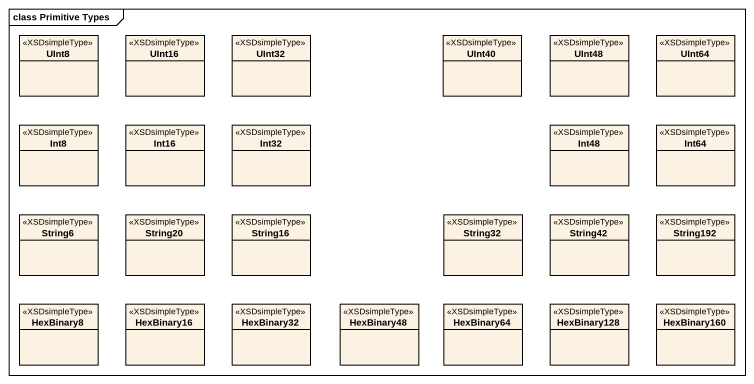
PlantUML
@startuml
mainframe class Primitive Types
hide circle
hide empty members
class UInt8 <<XSDsimpleType>>
class UInt16 <<XSDsimpleType>>
class UInt32 <<XSDsimpleType>>
class UInt40 <<XSDsimpleType>>
class UInt48 <<XSDsimpleType>>
class UInt64 <<XSDsimpleType>>
class Int8 <<XSDsimpleType>>
class Int16 <<XSDsimpleType>>
class Int32 <<XSDsimpleType>>
class Int48 <<XSDsimpleType>>
class Int64 <<XSDsimpleType>>
class String6 <<XSDsimpleType>>
class String20 <<XSDsimpleType>>
class String16 <<XSDsimpleType>>
class String32 <<XSDsimpleType>>
class String42 <<XSDsimpleType>>
class String192 <<XSDsimpleType>>
class HexBinary8 <<XSDsimpleType>>
class HexBinary16 <<XSDsimpleType>>
class HexBinary32 <<XSDsimpleType>>
class HexBinary48 <<XSDsimpleType>>
class HexBinary64 <<XSDsimpleType>>
class HexBinary128 <<XSDsimpleType>>
class HexBinary160 <<XSDsimpleType>>
@enduml
